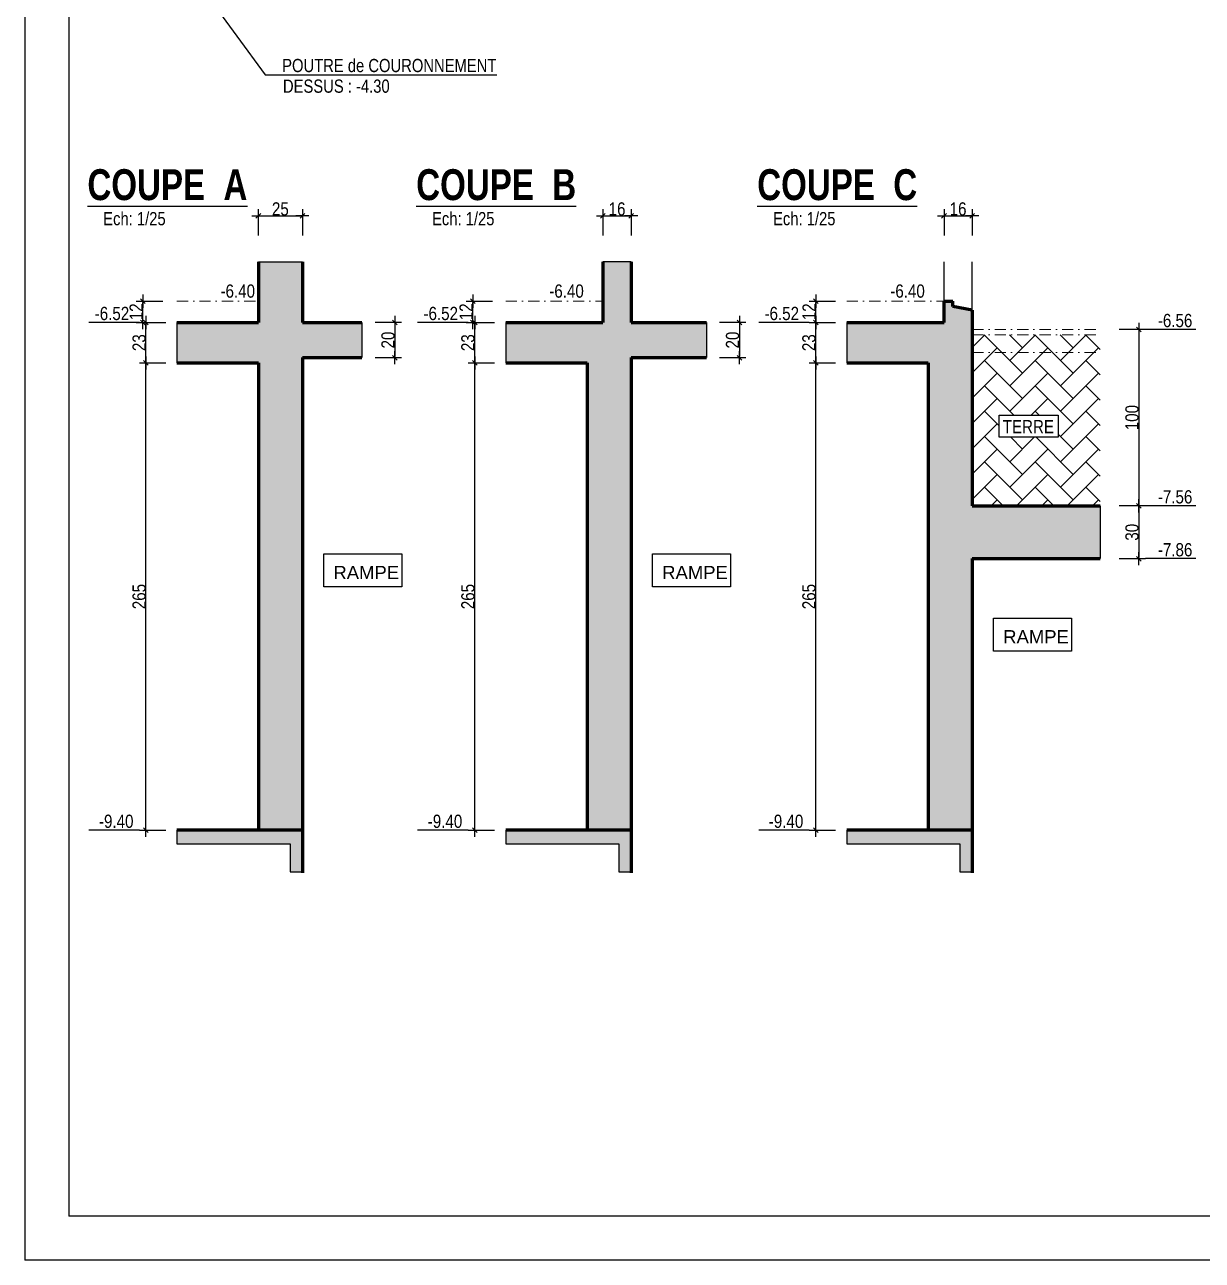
# Model space of a CAD drawing. Header units: millimetres. Extents: x 16050 to 21990, y -27198 to -22998.
# Drawn here: x 16050 to 17386, y -27198 to -25797 of the extents above; entities that cross this region are included whole.
import ezdxf
from ezdxf.enums import TextEntityAlignment as Align

# ---------------------------------------------------------------- set-up
doc = ezdxf.new("R2010")
doc.units = ezdxf.units.MM
doc.linetypes.add('TIRETPTX2', pattern=[50.8, 25.4, -12.7, 0, -12.7])
for name, color, linetype in [('01-Cad  2', 1, 'Continuous'), ('01_cote_gen', 4, 'Continuous'), ('01_linteaux', 2, 'Continuous'), ('01_poch_BN', 9, 'Continuous'), ('01_poch_murs', 253, 'Continuous'), ('01_texte', 230, 'Continuous'), ('AA_COTES', 2, 'Continuous')]:
    doc.layers.add(name, color=color, linetype=linetype)
doc.layers.add('01_murs_coup', color=5, linetype='Continuous', lineweight=60)
doc.layers.add('01_tram_axes', color=2, linetype='TIRETPTX2', lineweight=9)
doc.styles.add('ARIAL NA', font='ARIALN.TTF')
doc.styles.add('impact', font='impact.ttf')
doc.styles.add('MATTE_TXT', font='arial.ttf')
doc.styles.add('STYLE2', font='ARIALN.TTF')
doc.dimstyles.new('JB25', dxfattribs={"dimscale": 0.1, "dimtxt": 150, "dimasz": 15, "dimexe": 0.1, "dimexo": 0.1, "dimgap": 0.09, "dimtad": 1, "dimdec": 1, "dimlfac": 0.5, "dimdsep": 46, "dimtxsty": 'STYLE2', "dimblk1": 'BOND_G', "dimblk2": 'BOND_D', "dimsah": 1, "dimcen": 1.5, "dimdle": 0.01, "dimse1": 1, "dimse2": 1, "dimclrd": 4, "dimclre": 2, "dimclrt": 6, "dimazin": 2, "dimtfac": 2.333333, "dimtdec": 1, "dimtix": 1, "dimtmove": 2, "dimatfit": 3, "dimldrblk": 'BOND_G', "dimfxl": 1, "dimtolj": 1, "dimtzin": 0, "dimarcsym": 0})

# ---------------------------------------------------------------- blocks, each defined once
blk = doc.blocks.new('BOND_G')
at = {"layer": 'AA_COTES', "color": 0}
for p, q in [((0, -5), (0, 15)), ((5, 0), (-5, 0)), ((1.77, 1.77), (-1.77, -1.77))]:
    blk.add_line(p, q, dxfattribs=at)
blk = doc.blocks.new('BOND_D')
at = {"layer": 'AA_COTES', "color": 0}
for p, q in [((5, 0), (-5, 0)), ((-1.77, -1.77), (1.77, 1.77)), ((0, 5), (0, -15))]:
    blk.add_line(p, q, dxfattribs=at)
blk = doc.blocks.new('*D7422')
at = {"layer": '01_cote_gen', "color": 4, "lineweight": -2, "transparency": 16777216}
blk.add_line((16187.2, -26179.1), (16187.2, -26136.1), dxfattribs=at)
at = {"layer": 'Defpoints', "color": 0, "transparency": 16777216}
for p in [(16187.2, -26134.6), (16212.7, -26134.6), (16212.7, -26180.6)]:
    blk.add_point(p, dxfattribs=at)
at = {"layer": '01_cote_gen', "color": 4, "lineweight": -2, "transparency": 16777216, "xscale": 1.5, "yscale": 1.5, "zscale": 1.5}
for name, p, rotation in [('BOND_D', (16187.2, -26134.6), 90), ('BOND_G', (16187.2, -26180.6), 270)]:
    blk.add_blockref(name, p, dxfattribs=dict(at, rotation=rotation))
at = {"layer": '01_cote_gen', "color": 6, "lineweight": 0, "transparency": 16777216, "insert": (16179.5, -26157.6), "char_height": 15, "attachment_point": 5, "rotation": 90, "style": 'STYLE2'}
blk.add_mtext('\\A1;23', dxfattribs=at)
blk = doc.blocks.new('*D7423')
at = {"layer": '01_cote_gen', "color": 4, "lineweight": -2, "transparency": 16777216}
blk.add_line((16316.2, -26013.6), (16363.2, -26013.6), dxfattribs=at)
at = {"layer": 'Defpoints', "color": 0, "transparency": 16777216}
for p in [(16314.7, -26014.1), (16364.7, -26013.6), (16364.7, -26014.1)]:
    blk.add_point(p, dxfattribs=at)
at = {"layer": '01_cote_gen', "color": 4, "lineweight": -2, "transparency": 16777216, "xscale": 1.5, "yscale": 1.5, "zscale": 1.5, "rotation": 180}
blk.add_blockref('BOND_G', (16314.7, -26013.6), dxfattribs=at)
at = {"layer": '01_cote_gen', "color": 4, "lineweight": -2, "transparency": 16777216, "xscale": 1.5, "yscale": 1.5, "zscale": 1.5}
blk.add_blockref('BOND_D', (16364.7, -26013.6), dxfattribs=at)
at = {"layer": '01_cote_gen', "color": 6, "lineweight": 0, "transparency": 16777216, "insert": (16339.7, -26006), "char_height": 15, "attachment_point": 5, "style": 'STYLE2'}
blk.add_mtext('\\A1;25', dxfattribs=at)
blk = doc.blocks.new('*D7424')
at = {"layer": '01_cote_gen', "color": 4, "lineweight": -2, "transparency": 16777216}
blk.add_line((16187.2, -26709.1), (16187.2, -26182.1), dxfattribs=at)
at = {"layer": 'Defpoints', "color": 0, "transparency": 16777216}
for p in [(16187.2, -26180.6), (16209.7, -26180.6), (16209.7, -26710.6)]:
    blk.add_point(p, dxfattribs=at)
at = {"layer": '01_cote_gen', "color": 4, "lineweight": -2, "transparency": 16777216, "xscale": 1.5, "yscale": 1.5, "zscale": 1.5}
for name, p, rotation in [('BOND_D', (16187.2, -26180.6), 90), ('BOND_G', (16187.2, -26710.6), 270)]:
    blk.add_blockref(name, p, dxfattribs=dict(at, rotation=rotation))
at = {"layer": '01_cote_gen', "color": 6, "lineweight": 0, "transparency": 16777216, "insert": (16179.5, -26445.6), "char_height": 15, "attachment_point": 5, "rotation": 90, "style": 'STYLE2'}
blk.add_mtext('\\A1;265', dxfattribs=at)
blk = doc.blocks.new('*D7425')
at = {"layer": '01_cote_gen', "color": 4, "lineweight": -2, "transparency": 16777216}
blk.add_line((16469.6, -26136.1), (16469.6, -26173.1), dxfattribs=at)
at = {"layer": 'Defpoints', "color": 0, "transparency": 16777216}
for p in [(16424.6, -26134.6), (16424.6, -26174.6), (16469.6, -26174.6)]:
    blk.add_point(p, dxfattribs=at)
at = {"layer": '01_cote_gen', "color": 4, "lineweight": -2, "transparency": 16777216, "xscale": 1.5, "yscale": 1.5, "zscale": 1.5}
for name, p, rotation in [('BOND_G', (16469.6, -26134.6), 90), ('BOND_D', (16469.6, -26174.6), 270)]:
    blk.add_blockref(name, p, dxfattribs=dict(at, rotation=rotation))
at = {"layer": '01_cote_gen', "color": 6, "lineweight": 0, "transparency": 16777216, "insert": (16461.9, -26154.6), "char_height": 15, "attachment_point": 5, "rotation": 90, "style": 'STYLE2'}
blk.add_mtext('\\A1;20', dxfattribs=at)
blk = doc.blocks.new('*D7426')
at = {"layer": '01_cote_gen', "color": 4, "lineweight": -2, "ltscale": 0.1, "transparency": 16777216}
blk.add_line((16183.7, -26133.1), (16183.7, -26112.1), dxfattribs=at)
at = {"layer": 'Defpoints', "color": 0, "ltscale": 0.1, "transparency": 16777216}
for p in [(16183.7, -26110.6), (16228.8, -26110.6), (16228.8, -26134.6)]:
    blk.add_point(p, dxfattribs=at)
at = {"layer": '01_cote_gen', "color": 4, "lineweight": -2, "ltscale": 0.1, "transparency": 16777216, "xscale": 1.5, "yscale": 1.5, "zscale": 1.5}
for name, p, rotation in [('BOND_D', (16183.7, -26110.6), 90), ('BOND_G', (16183.7, -26134.6), 270)]:
    blk.add_blockref(name, p, dxfattribs=dict(at, rotation=rotation))
at = {"layer": '01_cote_gen', "color": 6, "ltscale": 0.1, "transparency": 16777216, "insert": (16176.1, -26122.6), "char_height": 15, "attachment_point": 5, "rotation": 90, "style": 'STYLE2'}
blk.add_mtext('\\A1;12', dxfattribs=at)
blk = doc.blocks.new('*D7427')
at = {"layer": '01_cote_gen', "color": 4, "lineweight": -2, "transparency": 16777216}
blk.add_line((16560.3, -26179.1), (16560.3, -26136.1), dxfattribs=at)
at = {"layer": 'Defpoints', "color": 0, "transparency": 16777216}
for p in [(16560.3, -26134.6), (16585.8, -26134.6), (16585.8, -26180.6)]:
    blk.add_point(p, dxfattribs=at)
at = {"layer": '01_cote_gen', "color": 4, "lineweight": -2, "transparency": 16777216, "xscale": 1.5, "yscale": 1.5, "zscale": 1.5}
for name, p, rotation in [('BOND_D', (16560.3, -26134.6), 90), ('BOND_G', (16560.3, -26180.6), 270)]:
    blk.add_blockref(name, p, dxfattribs=dict(at, rotation=rotation))
at = {"layer": '01_cote_gen', "color": 6, "lineweight": 0, "transparency": 16777216, "insert": (16552.6, -26157.6), "char_height": 15, "attachment_point": 5, "rotation": 90, "style": 'STYLE2'}
blk.add_mtext('\\A1;23', dxfattribs=at)
blk = doc.blocks.new('*D7428')
at = {"layer": '01_cote_gen', "color": 4, "lineweight": -2, "transparency": 16777216}
blk.add_line((16707.3, -26013.6), (16736.3, -26013.6), dxfattribs=at)
at = {"layer": 'Defpoints', "color": 0, "transparency": 16777216}
for p in [(16705.8, -26014.1), (16737.8, -26013.6), (16737.8, -26014.1)]:
    blk.add_point(p, dxfattribs=at)
at = {"layer": '01_cote_gen', "color": 4, "lineweight": -2, "transparency": 16777216, "xscale": 1.5, "yscale": 1.5, "zscale": 1.5, "rotation": 180}
blk.add_blockref('BOND_G', (16705.8, -26013.6), dxfattribs=at)
at = {"layer": '01_cote_gen', "color": 4, "lineweight": -2, "transparency": 16777216, "xscale": 1.5, "yscale": 1.5, "zscale": 1.5}
blk.add_blockref('BOND_D', (16737.8, -26013.6), dxfattribs=at)
at = {"layer": '01_cote_gen', "color": 6, "lineweight": 0, "transparency": 16777216, "insert": (16721.8, -26006), "char_height": 15, "attachment_point": 5, "style": 'STYLE2'}
blk.add_mtext('\\A1;16', dxfattribs=at)
blk = doc.blocks.new('*D7429')
at = {"layer": '01_cote_gen', "color": 4, "lineweight": -2, "transparency": 16777216}
blk.add_line((16560.3, -26709.1), (16560.3, -26182.1), dxfattribs=at)
at = {"layer": 'Defpoints', "color": 0, "transparency": 16777216}
for p in [(16560.3, -26180.6), (16582.8, -26180.6), (16582.8, -26710.6)]:
    blk.add_point(p, dxfattribs=at)
at = {"layer": '01_cote_gen', "color": 4, "lineweight": -2, "transparency": 16777216, "xscale": 1.5, "yscale": 1.5, "zscale": 1.5}
for name, p, rotation in [('BOND_D', (16560.3, -26180.6), 90), ('BOND_G', (16560.3, -26710.6), 270)]:
    blk.add_blockref(name, p, dxfattribs=dict(at, rotation=rotation))
at = {"layer": '01_cote_gen', "color": 6, "lineweight": 0, "transparency": 16777216, "insert": (16552.6, -26445.6), "char_height": 15, "attachment_point": 5, "rotation": 90, "style": 'STYLE2'}
blk.add_mtext('\\A1;265', dxfattribs=at)
blk = doc.blocks.new('*D7430')
at = {"layer": '01_cote_gen', "color": 4, "lineweight": -2, "transparency": 16777216}
blk.add_line((16860.6, -26136.1), (16860.6, -26173.1), dxfattribs=at)
at = {"layer": 'Defpoints', "color": 0, "transparency": 16777216}
for p in [(16815.7, -26134.6), (16815.7, -26174.6), (16860.6, -26174.6)]:
    blk.add_point(p, dxfattribs=at)
at = {"layer": '01_cote_gen', "color": 4, "lineweight": -2, "transparency": 16777216, "xscale": 1.5, "yscale": 1.5, "zscale": 1.5}
for name, p, rotation in [('BOND_G', (16860.6, -26134.6), 90), ('BOND_D', (16860.6, -26174.6), 270)]:
    blk.add_blockref(name, p, dxfattribs=dict(at, rotation=rotation))
at = {"layer": '01_cote_gen', "color": 6, "lineweight": 0, "transparency": 16777216, "insert": (16852.9, -26154.6), "char_height": 15, "attachment_point": 5, "rotation": 90, "style": 'STYLE2'}
blk.add_mtext('\\A1;20', dxfattribs=at)
blk = doc.blocks.new('*D7431')
at = {"layer": '01_cote_gen', "color": 4, "lineweight": -2, "ltscale": 0.1, "transparency": 16777216}
blk.add_line((16558, -26133.1), (16558, -26112.1), dxfattribs=at)
at = {"layer": 'Defpoints', "color": 0, "ltscale": 0.1, "transparency": 16777216}
for p in [(16558, -26110.6), (16603.2, -26110.6), (16603.2, -26134.6)]:
    blk.add_point(p, dxfattribs=at)
at = {"layer": '01_cote_gen', "color": 4, "lineweight": -2, "ltscale": 0.1, "transparency": 16777216, "xscale": 1.5, "yscale": 1.5, "zscale": 1.5}
for name, p, rotation in [('BOND_D', (16558, -26110.6), 90), ('BOND_G', (16558, -26134.6), 270)]:
    blk.add_blockref(name, p, dxfattribs=dict(at, rotation=rotation))
at = {"layer": '01_cote_gen', "color": 6, "ltscale": 0.1, "transparency": 16777216, "insert": (16550.5, -26122.6), "char_height": 15, "attachment_point": 5, "rotation": 90, "style": 'STYLE2'}
blk.add_mtext('\\A1;12', dxfattribs=at)
blk = doc.blocks.new('*D7432')
at = {"layer": '01_cote_gen', "color": 4, "lineweight": -2, "transparency": 16777216}
blk.add_line((16947.3, -26179.1), (16947.3, -26136.1), dxfattribs=at)
at = {"layer": 'Defpoints', "color": 0, "transparency": 16777216}
for p in [(16947.3, -26134.6), (16972.8, -26134.6), (16972.8, -26180.6)]:
    blk.add_point(p, dxfattribs=at)
at = {"layer": '01_cote_gen', "color": 4, "lineweight": -2, "transparency": 16777216, "xscale": 1.5, "yscale": 1.5, "zscale": 1.5}
for name, p, rotation in [('BOND_D', (16947.3, -26134.6), 90), ('BOND_G', (16947.3, -26180.6), 270)]:
    blk.add_blockref(name, p, dxfattribs=dict(at, rotation=rotation))
at = {"layer": '01_cote_gen', "color": 6, "lineweight": 0, "transparency": 16777216, "insert": (16939.6, -26157.6), "char_height": 15, "attachment_point": 5, "rotation": 90, "style": 'STYLE2'}
blk.add_mtext('\\A1;23', dxfattribs=at)
blk = doc.blocks.new('*D7433')
at = {"layer": '01_cote_gen', "color": 4, "lineweight": -2, "transparency": 16777216}
blk.add_line((17094.3, -26013.6), (17123.3, -26013.6), dxfattribs=at)
at = {"layer": 'Defpoints', "color": 0, "transparency": 16777216}
for p in [(17092.8, -26014.1), (17124.8, -26013.6), (17124.8, -26014.1)]:
    blk.add_point(p, dxfattribs=at)
at = {"layer": '01_cote_gen', "color": 4, "lineweight": -2, "transparency": 16777216, "xscale": 1.5, "yscale": 1.5, "zscale": 1.5, "rotation": 180}
blk.add_blockref('BOND_G', (17092.8, -26013.6), dxfattribs=at)
at = {"layer": '01_cote_gen', "color": 4, "lineweight": -2, "transparency": 16777216, "xscale": 1.5, "yscale": 1.5, "zscale": 1.5}
blk.add_blockref('BOND_D', (17124.8, -26013.6), dxfattribs=at)
at = {"layer": '01_cote_gen', "color": 6, "lineweight": 0, "transparency": 16777216, "insert": (17108.8, -26006), "char_height": 15, "attachment_point": 5, "style": 'STYLE2'}
blk.add_mtext('\\A1;16', dxfattribs=at)
blk = doc.blocks.new('*D7434')
at = {"layer": '01_cote_gen', "color": 4, "lineweight": -2, "transparency": 16777216}
blk.add_line((16947.3, -26709.1), (16947.3, -26182.1), dxfattribs=at)
at = {"layer": 'Defpoints', "color": 0, "transparency": 16777216}
for p in [(16947.3, -26180.6), (16969.8, -26180.6), (16969.8, -26710.6)]:
    blk.add_point(p, dxfattribs=at)
at = {"layer": '01_cote_gen', "color": 4, "lineweight": -2, "transparency": 16777216, "xscale": 1.5, "yscale": 1.5, "zscale": 1.5}
for name, p, rotation in [('BOND_D', (16947.3, -26180.6), 90), ('BOND_G', (16947.3, -26710.6), 270)]:
    blk.add_blockref(name, p, dxfattribs=dict(at, rotation=rotation))
at = {"layer": '01_cote_gen', "color": 6, "lineweight": 0, "transparency": 16777216, "insert": (16939.6, -26445.6), "char_height": 15, "attachment_point": 5, "rotation": 90, "style": 'STYLE2'}
blk.add_mtext('\\A1;265', dxfattribs=at)
blk = doc.blocks.new('*D7435')
at = {"layer": '01_cote_gen', "color": 4, "lineweight": -2, "ltscale": 0.1, "transparency": 16777216}
blk.add_line((16947.3, -26133.1), (16947.3, -26112.1), dxfattribs=at)
at = {"layer": 'Defpoints', "color": 0, "ltscale": 0.1, "transparency": 16777216}
for p in [(16947.3, -26110.6), (16992.4, -26110.6), (16992.4, -26134.6)]:
    blk.add_point(p, dxfattribs=at)
at = {"layer": '01_cote_gen', "color": 4, "lineweight": -2, "ltscale": 0.1, "transparency": 16777216, "xscale": 1.5, "yscale": 1.5, "zscale": 1.5}
for name, p, rotation in [('BOND_D', (16947.3, -26110.6), 90), ('BOND_G', (16947.3, -26134.6), 270)]:
    blk.add_blockref(name, p, dxfattribs=dict(at, rotation=rotation))
at = {"layer": '01_cote_gen', "color": 6, "ltscale": 0.1, "transparency": 16777216, "insert": (16939.7, -26122.6), "char_height": 15, "attachment_point": 5, "rotation": 90, "style": 'STYLE2'}
blk.add_mtext('\\A1;12', dxfattribs=at)
blk = doc.blocks.new('*D7436')
at = {"layer": '01_poch_murs', "color": 4, "lineweight": -2, "ltscale": 0.1, "transparency": 16777216}
blk.add_line((17313.9, -26344.1), (17313.9, -26401.1), dxfattribs=at)
at = {"layer": 'Defpoints', "color": 0, "ltscale": 0.1, "transparency": 16777216}
for p in [(17277.9, -26342.6), (17270, -26402.6), (17313.9, -26402.6)]:
    blk.add_point(p, dxfattribs=at)
at = {"layer": '01_poch_murs', "color": 4, "lineweight": -2, "ltscale": 0.1, "transparency": 16777216, "xscale": 1.5, "yscale": 1.5, "zscale": 1.5}
for name, p, rotation in [('BOND_G', (17313.9, -26342.6), 90), ('BOND_D', (17313.9, -26402.6), 270)]:
    blk.add_blockref(name, p, dxfattribs=dict(at, rotation=rotation))
at = {"layer": '01_poch_murs', "color": 6, "ltscale": 0.1, "transparency": 16777216, "insert": (17306.2, -26372.6), "char_height": 15, "attachment_point": 5, "rotation": 90, "style": 'STYLE2'}
blk.add_mtext('\\A1;30', dxfattribs=at)
blk = doc.blocks.new('*D7509')
at = {"layer": '01_poch_murs', "color": 4, "lineweight": -2, "ltscale": 0.1, "transparency": 16777216}
blk.add_line((17313.9, -26144.1), (17313.9, -26341.1), dxfattribs=at)
at = {"layer": 'Defpoints', "color": 0, "ltscale": 0.1, "transparency": 16777216}
for p in [(17270, -26142.6), (17270, -26342.6), (17313.9, -26342.6)]:
    blk.add_point(p, dxfattribs=at)
at = {"layer": '01_poch_murs', "color": 4, "lineweight": -2, "ltscale": 0.1, "transparency": 16777216, "xscale": 1.5, "yscale": 1.5, "zscale": 1.5}
for name, p, rotation in [('BOND_G', (17313.9, -26142.6), 90), ('BOND_D', (17313.9, -26342.6), 270)]:
    blk.add_blockref(name, p, dxfattribs=dict(at, rotation=rotation))
at = {"layer": '01_poch_murs', "color": 6, "ltscale": 0.1, "transparency": 16777216, "insert": (17306.2, -26242.6), "char_height": 15, "attachment_point": 5, "rotation": 90, "style": 'STYLE2'}
blk.add_mtext('\\A1;100', dxfattribs=at)

msp = doc.modelspace()

# ---------------------------------------------------------------- hatches: boundary and pattern name
at = {"layer": '01_poch_BN', "ltscale": 200}
h = msp.add_hatch(color=256, dxfattribs=at)
h.dxf.hatch_style = 1
h.paths.add_polyline_path([(16364.72, -26174.56), (16432.3, -26174.56), (16432.3, -26134.56), (16364.72, -26134.56), (16364.72, -26066.06), (16314.72, -26066.06), (16314.72, -26134.56), (16222.29, -26134.56), (16222.29, -26180.56), (16314.72, -26180.56), (16314.72, -26710.57), (16364.72, -26710.57)])
h.paths.add_polyline_path([(16364.72, -26710.57), (16222.29, -26710.57), (16222.29, -26726.03), (16350.78, -26726.03), (16350.78, -26757.7), (16364.72, -26757.7)])
h = msp.add_hatch(color=256, dxfattribs=at)
h.dxf.hatch_style = 1
h.paths.add_polyline_path([(16737.83, -26174.56), (16823.33, -26174.56), (16823.33, -26134.56), (16737.83, -26134.56), (16737.83, -26066.06), (16705.83, -26066.06), (16705.83, -26134.56), (16595.4, -26134.56), (16595.4, -26180.56), (16687.83, -26180.56), (16687.83, -26710.57), (16737.83, -26710.57)])
h.paths.add_polyline_path([(16737.83, -26710.57), (16595.4, -26710.57), (16595.4, -26726.03), (16723.89, -26726.03), (16723.89, -26757.7), (16737.83, -26757.7)])
h = msp.add_hatch(color=256, dxfattribs=at)
h.dxf.hatch_style = 1
h.paths.add_polyline_path([(17270, -26342.56), (17124.82, -26342.56), (17124.82, -26120.56), (17102.82, -26116.56), (17102.82, -26110.56), (17092.82, -26110.56), (17092.82, -26134.56), (16982.39, -26134.56), (16982.39, -26180.56), (17074.82, -26180.56), (17074.82, -26710.57), (17124.82, -26710.57), (17124.82, -26402.56), (17270, -26402.56)])
h.paths.add_polyline_path([(17124.82, -26710.57), (16982.39, -26710.57), (16982.39, -26726.03), (17110.88, -26726.03), (17110.88, -26757.7), (17124.82, -26757.7)])
at = {"layer": '01_poch_murs', "ltscale": 0.1}
h = msp.add_hatch(dxfattribs=at)
h.set_pattern_fill('AR-HBONE', color=256, scale=0.2)
h.set_pattern_definition([(45, (-304.495, -285.906), (3e-15, 28.73682), [60.96, -20.32]), (135, (-290.127, -271.538), (3e-15, 28.73682), [60.96, -20.32])])
h.paths.add_polyline_path([(17270, -26148.56), (17124.82, -26148.56), (17124.82, -26342.56), (17270, -26342.56)])
h.paths.add_polyline_path([(17222.28, -26239.95), (17222.28, -26264.95), (17155.57, -26264.95), (17155.57, -26239.95)], flags=16)
h.paths.add_polyline_path([(17155.65, -26264.11), (17221.37, -26264.11), (17221.37, -26241.61), (17155.65, -26241.61)], flags=0)

# ---------------------------------------------------------------- linework, layer by layer
at = {"layer": '01-Cad  2'}
for p, q in [((16049.58, -22998.43, 0.3), (16049.58, -27198.43, -15.15)), ((16099.58, -23048.43, -9.99), (16099.58, -27148.43, -9.99)), ((20939.58, -27148.43, -9.99), (16099.58, -27148.43, -9.99)), ((20939.58, -27198.43, -9.99), (16049.58, -27198.43, -9.99))]:
    msp.add_line(p, q, dxfattribs=at)
at = {"layer": '01_linteaux', "ltscale": 0.1}
for p, q in [((17092.82, -26110.56), (17092.82, -26066.06)), ((17124.82, -26120.56), (17124.82, -26066.06))]:
    msp.add_line(p, q, dxfattribs=at)
at = {"layer": '01_murs_coup'}
for p, q in [((16314.72, -26066.06), (16314.72, -26134.56)), ((16364.72, -26066.06), (16364.72, -26134.56)), ((16705.83, -26066.06), (16705.83, -26134.56)), ((16737.83, -26066.06), (16737.83, -26134.56)), ((17092.82, -26134.56), (17092.82, -26110.56)), ((17092.82, -26110.56), (17102.82, -26110.56)), ((17102.82, -26116.56), (17102.82, -26110.56)), ((17124.82, -26120.56), (17102.82, -26116.56)), ((17124.82, -26120.56), (17124.82, -26342.56)), ((16222.29, -26134.56), (16314.72, -26134.56)), ((16364.72, -26134.56), (16432.3, -26134.56)), ((16595.4, -26134.56), (16705.83, -26134.56)), ((16737.83, -26134.56), (16823.33, -26134.56)), ((16982.39, -26134.56), (17092.82, -26134.56)), ((16364.72, -26174.56), (16364.72, -26758.85)), ((16364.72, -26174.56), (16432.3, -26174.56)), ((16737.83, -26174.56), (16737.83, -26758.85)), ((16737.83, -26174.56), (16823.33, -26174.56)), ((16222.29, -26180.56), (16314.72, -26180.56)), ((16314.72, -26180.56), (16314.72, -26710.57)), ((16595.4, -26180.56), (16687.83, -26180.56)), ((16687.83, -26180.56), (16687.83, -26710.57)), ((16982.39, -26180.56), (17074.82, -26180.56)), ((17074.82, -26180.56), (17074.82, -26710.57)), ((17124.82, -26342.56), (17270, -26342.56)), ((17124.82, -26402.56), (17270, -26402.56)), ((17124.82, -26402.56), (17124.82, -26710.57)), ((16364.72, -26710.57), (16222.29, -26710.57)), ((16737.83, -26710.57), (16595.4, -26710.57)), ((17124.82, -26710.57), (16982.39, -26710.57)), ((17124.82, -26710.57), (17124.82, -26758.85))]:
    msp.add_line(p, q, dxfattribs=at)
at = {"layer": '01_poch_BN', "ltscale": 200}
for p, q in [((16314.72, -26066.06), (16364.72, -26066.06)), ((16737.83, -26066.06), (16705.83, -26066.06)), ((16222.29, -26134.56), (16222.29, -26180.56)), ((16432.3, -26134.56), (16432.3, -26174.56)), ((16595.4, -26134.56), (16595.4, -26180.56)), ((16823.33, -26134.56), (16823.33, -26174.56)), ((16982.39, -26134.56), (16982.39, -26180.56)), ((17270, -26342.56), (17270, -26402.56)), ((16222.29, -26710.57), (16222.29, -26726.03)), ((16595.4, -26710.57), (16595.4, -26726.03)), ((16982.39, -26710.57), (16982.39, -26726.03)), ((16222.29, -26726.03), (16350.78, -26726.03)), ((16350.78, -26726.03), (16350.78, -26757.7)), ((16595.4, -26726.03), (16723.89, -26726.03)), ((16723.89, -26726.03), (16723.89, -26757.7)), ((16982.39, -26726.03), (17110.88, -26726.03)), ((17110.88, -26726.03), (17110.88, -26757.7)), ((16350.78, -26757.7), (16364.72, -26757.7)), ((16723.89, -26757.7), (16737.83, -26757.7)), ((17110.88, -26757.7), (17124.82, -26757.7))]:
    msp.add_line(p, q, dxfattribs=at)
at = {"layer": '01_texte'}
for p, q in [((16234.22, -25732.81), (16322.31, -25853.73)), ((16322.31, -25853.73), (16585.24, -25853.73)), ((16179.69, -26134.56), (16122.4, -26134.56)), ((16552.8, -26134.56), (16495.51, -26134.56)), ((16939.79, -26134.56), (16882.5, -26134.56)), ((17378.67, -26142.56), (17321.39, -26142.56)), ((17378.67, -26342.56), (17321.39, -26342.56)), ((17378.67, -26402.56), (17321.39, -26402.56)), ((16179.69, -26710.57), (16122.4, -26710.57)), ((16552.8, -26710.57), (16495.51, -26710.57)), ((16939.79, -26710.57), (16882.5, -26710.57))]:
    msp.add_line(p, q, dxfattribs=at)
msp.add_lwpolyline([(17155.57, -26239.95), (17222.28, -26239.95), (17222.28, -26264.95), (17155.57, -26264.95)], close=True, dxfattribs=at)
at = {"layer": '01_texte', "elevation": 9.99}
for points in [[(16388.86, -26397.2), (16477.45, -26397.2), (16477.45, -26434.49), (16388.86, -26434.49)], [(16761.97, -26397.2), (16850.56, -26397.2), (16850.56, -26434.49), (16761.97, -26434.49)], [(17148.96, -26470.05), (17237.55, -26470.05), (17237.55, -26507.34), (17148.96, -26507.34)]]:
    msp.add_lwpolyline(points, close=True, dxfattribs=at)
at = {"layer": '01_tram_axes', "ltscale": 0.5}
for p, q in [((16222.29, -26110.56), (16314.72, -26110.56)), ((16595.4, -26110.56), (16705.83, -26110.56)), ((16982.39, -26110.56), (17092.82, -26110.56)), ((17124.82, -26142.56), (17270, -26142.56)), ((17124.82, -26148.56), (17270, -26148.56)), ((17124.82, -26168.56), (17270, -26168.56))]:
    msp.add_line(p, q, dxfattribs=at)

# ---------------------------------------------------------------- texts
at = {"layer": '01_texte', "style": 'MATTE_TXT', "width": 0.8}
for s, p in [('POUTRE de COURONNEMENT', (16463.3, -25855.19)), ('DESSUS : -4.30', (16403.19, -25878.61)), ('Ech: 1/25', (16174.12, -26028.92)), ('Ech: 1/25', (16547.23, -26028.92)), ('Ech: 1/25', (16934.22, -26028.92))]:
    msp.add_text(s, height=15, dxfattribs=at).set_placement(p, align=Align.BOTTOM_CENTER)
at = {"layer": '01_texte', "style": 'impact'}
for s, p in [('%%UCOUPE  A', (16211.5, -26006.36)), ('%%UCOUPE  B', (16584.61, -26006.36)), ('%%UCOUPE  C', (16971.6, -26006.36))]:
    msp.add_text(s, height=35, dxfattribs=at).set_placement(p, align=Align.BOTTOM_CENTER)
at = {"layer": '01_texte'}
for s, style, p in [('-6.40', 'ARIAL NA', (16271.77, -26106.56)), ('-6.40', 'ARIAL NA', (16644.88, -26106.56)), ('-6.40', 'ARIAL NA', (17031.87, -26106.56)), ('-6.52', 'ARIAL NA', (16129.01, -26131.95)), ('-6.52', 'ARIAL NA', (16502.12, -26131.95)), ('-6.52', 'ARIAL NA', (16889.11, -26131.95)), ('-6.56', 'ARIAL NA', (17335.46, -26139.95)), ('TERRE', 'ARIAL NA', (17159.4, -26260.36)), ('-7.56', 'ARIAL NA', (17335.46, -26339.95)), ('-7.86', 'ARIAL NA', (17335.46, -26399.95)), ('RAMPE', 'MATTE_TXT', (16399.91, -26425.8, 9.99)), ('RAMPE', 'MATTE_TXT', (16773.02, -26425.8, 9.99)), ('RAMPE', 'MATTE_TXT', (17160.01, -26498.65, 9.99)), ('-9.40', 'ARIAL NA', (16133.87, -26707.95)), ('-9.40', 'ARIAL NA', (16506.98, -26707.95)), ('-9.40', 'ARIAL NA', (16893.97, -26707.95))]:
    msp.add_text(s, height=15, dxfattribs=dict(at, style=style)).set_placement(p)

# ---------------------------------------------------------------- dimensions: what is measured, and where the dimension line sits
at = {"layer": '01_cote_gen', "lineweight": 0}
for base, p1, p2, picture, middle in [((16364.72, -26013.62), (16314.72, -26014.07), (16364.72, -26014.07), '*D7423', (16339.72, -26005.95)), ((16737.83, -26013.62), (16705.83, -26014.07), (16737.83, -26014.07), '*D7428', (16721.83, -26005.95)), ((17124.82, -26013.62), (17092.82, -26014.07), (17124.82, -26014.07), '*D7433', (17108.82, -26005.95))]:
    dim = msp.add_linear_dim(base=base, p1=p1, p2=p2, dimstyle='JB25', dxfattribs=at)
    dim.commit()
    dim.dimension.update_dxf_attribs({"geometry": picture, "text_midpoint": middle})
at = {"layer": '01_cote_gen', "ltscale": 0.1}
for base, p1, p2, picture, middle in [((16183.67, -26110.56), (16228.79, -26134.56), (16228.79, -26110.56), '*D7426', (16176.13, -26122.56)), ((16558.05, -26110.56), (16603.17, -26134.56), (16603.17, -26110.56), '*D7431', (16550.51, -26122.56)), ((16947.29, -26110.56), (16992.41, -26134.56), (16992.41, -26110.56), '*D7435', (16939.75, -26122.56))]:
    dim = msp.add_linear_dim(base=base, p1=p1, p2=p2, angle=90, dimstyle='JB25', dxfattribs=at)
    dim.commit()
    dim.dimension.update_dxf_attribs({"geometry": picture, "text_midpoint": middle})
at = {"layer": '01_cote_gen', "lineweight": 0}
for base, p1, p2, picture, middle in [((16187.19, -26134.56), (16212.69, -26180.56), (16212.69, -26134.56), '*D7422', (16179.52, -26157.56)), ((16469.57, -26174.56), (16424.62, -26134.56), (16424.62, -26174.56), '*D7425', (16461.9, -26154.56)), ((16560.3, -26134.56), (16585.8, -26180.56), (16585.8, -26134.56), '*D7427', (16552.63, -26157.56)), ((16860.61, -26174.56), (16815.65, -26134.56), (16815.65, -26174.56), '*D7430', (16852.94, -26154.56)), ((16947.29, -26134.56), (16972.79, -26180.56), (16972.79, -26134.56), '*D7432', (16939.62, -26157.56)), ((16187.19, -26180.56), (16209.69, -26710.57), (16209.69, -26180.56), '*D7424', (16179.52, -26445.57)), ((16560.3, -26180.56), (16582.8, -26710.57), (16582.8, -26180.56), '*D7429', (16552.63, -26445.57)), ((16947.29, -26180.56), (16969.79, -26710.57), (16969.79, -26180.56), '*D7434', (16939.62, -26445.57))]:
    dim = msp.add_linear_dim(base=base, p1=p1, p2=p2, angle=90, dimstyle='JB25', dxfattribs=at)
    dim.commit()
    dim.dimension.update_dxf_attribs({"geometry": picture, "text_midpoint": middle})
at = {"layer": '01_poch_murs', "ltscale": 0.1}
for base, p1, p2, picture, middle in [((17313.89, -26342.56), (17270, -26142.56), (17270, -26342.56), '*D7509', (17306.22, -26242.56)), ((17313.89, -26402.56), (17277.92, -26342.56), (17270, -26402.56), '*D7436', (17306.22, -26372.56))]:
    dim = msp.add_linear_dim(base=base, p1=p1, p2=p2, angle=90, dimstyle='JB25', dxfattribs=at)
    dim.commit()
    dim.dimension.update_dxf_attribs({"geometry": picture, "text_midpoint": middle})

doc.saveas('drawing.dxf')
